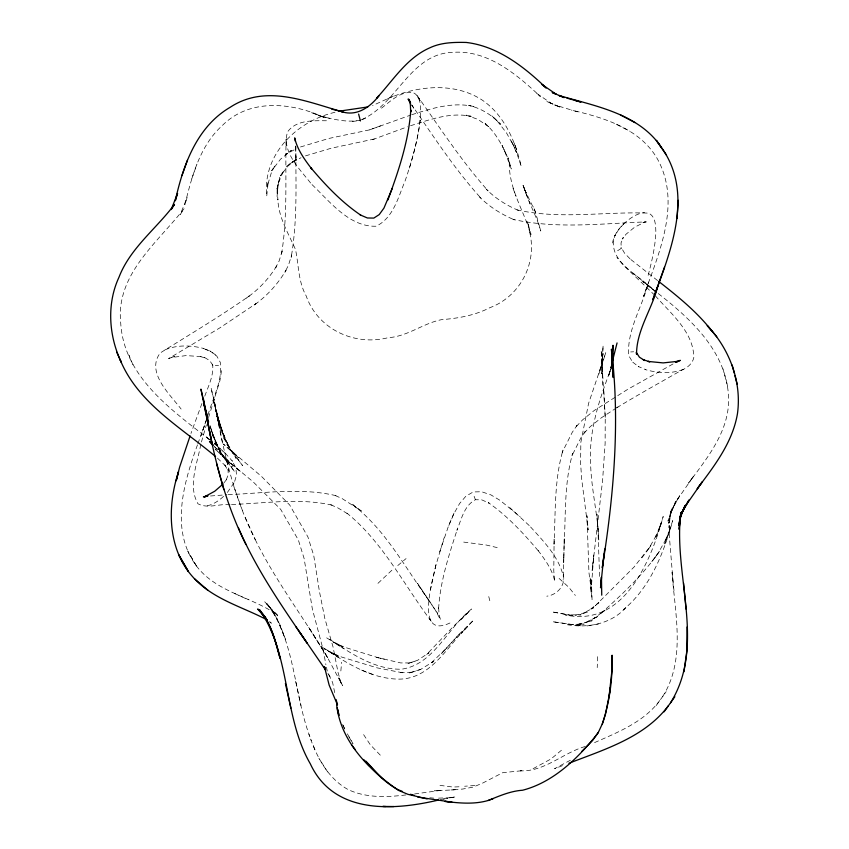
<?xml version="1.0" encoding="UTF-8"?>
<svg xmlns="http://www.w3.org/2000/svg" width="849" height="849" viewBox="0 0 849 849"><rect width="100%" height="100%" fill="white"/><g stroke="black" fill="none" stroke-linecap="round" stroke-linejoin="round"><path stroke-width="0.64" stroke-dasharray="4.25 3.18" d="M597.643 656.68L597.218 667.632M563.8 557.22L563.163 580.026M563.28 574.274C565.89 585.141 557.443 594.873 546.809 596.2M564.161 544.007C565.848 513.794 564.15 482.731 572.693 453.398L571.717 456.231L580.918 437.797L585.226 431.547L583.337 433.828L590.331 426.569L601.41 417.761L615.801 408.358M602.153 365.261L603.108 345.469L601.495 373.656L603.077 353.502L601.803 362.81L598.863 373.995L605.761 352.77L588.612 403.286L580.843 442.329L580.599 463.076L581.65 478.804L588.177 529.935L586.956 515.789L588.93 572.385L591.191 589.439L590.119 577.309L592.071 600.041L591.36 578.456L590.936 593.196L593.759 555.023L592.146 570.539L602.61 480.226L605.125 443.454L605.241 417.347L601.198 350.202L602.737 385.457M340.852 670.943L341.638 662.262M409.483 168.102C414.843 149.721 419.884 131.001 420.743 111.781C420.616 105.043 420.393 96.139 413.421 92.732C400.749 90.673 390.455 101.328 381.201 108.396M420.128 120.738L420.223 120.059C417.559 140.775 411.914 160.981 405.175 180.71C398.277 197.01 393.48 217.832 376.181 226.216C349.13 227.235 329.157 200.714 311.201 183.83L311.541 184.222C300.429 169.535 281.242 152.173 287.556 131.924C296.11 119.762 313.196 120.717 326.43 120.76M435.951 564.787C432.863 579.379 414.471 640.146 450.394 622.773M430.549 589.11L430.443 589.811L435.866 565.392L444.069 537.916M221.525 370.673L219.955 380.532L208.61 417.39M277.082 188.818L279.788 177.494L277.082 188.818L278.26 183.702L277.029 196.543L277.198 187.746L277.888 199.812L277.825 199.175C278.536 217.577 288.32 233.199 295.505 249.5C298.784 265.037 298.169 281.624 306.181 295.908C317.77 329.21 354.542 346.265 387.993 337.711C407.435 336.586 422.94 323.363 441.554 319.659C458.216 318.333 474.899 315.457 489.894 307.667C520.044 296.534 537.47 263.179 529.596 231.915M200.778 444.409C197.488 463.31 187.576 485.692 197.955 503.775C207.623 509.06 219.626 503.606 230.206 504.539M611.291 368.179L608.871 375.152L611.078 366.481M648.148 275.341C651.905 261.195 655.269 246.804 655.842 232.127C655.704 225.42 655.587 216.548 648.647 213.141C604.828 211.369 559.841 219.774 516.595 209.799L518.813 210.552C506.789 205.564 495.508 198.496 486.318 189.221L488.143 190.94C461.548 161.13 439.74 127.435 416.657 94.929L420.202 100.861L419.013 98.813M608.871 375.152L611.779 363.807M201.457 441.968L206.381 424.797M311.477 112.652L324.562 117.682C292.226 102.294 249.574 98.166 222.342 125.493C199.833 145.773 191.916 176.295 184.902 204.609L187.088 197.594L180.19 214.638L184.084 208.652C157.5 242.75 115.591 274.514 120.717 323.023C123.816 376.521 170.798 409.441 209.289 439.464M612.5 242.994C613.838 235.375 618.443 228.954 623.888 223.658L618.804 229.357L614.856 235.799L615.154 235.141C605.21 261.694 641.388 275.798 655.428 291.96M439.665 551.946L448.856 524.99L453.971 513.189M641.897 557.846L649.071 548.284L656.744 534.456L655.449 537.046L661.191 523.451L658.198 531.601L663.207 516.479C650.918 561.359 623.559 627.846 565.169 614.899L581.13 614.846L575.325 615.154L588.017 611.991L583.221 613.275L593.738 607.682L589.63 609.911L598.916 602.557L595.361 605.719L634.192 566.867L650.854 545.642L646.45 551.797M207.941 415.15C212.855 397.852 222.788 380.787 220.273 362.311L216.803 356.102L210.181 351.062L210.743 351.465L203.134 348.334L211.178 351.571L217.132 356.177M206.307 419.979L201.043 435.505L206.233 420.542M191.736 178.884L196.957 164.154M197.477 444.855C183.66 482.89 169.779 530.158 196.448 566.007C216.644 592.623 252.153 596.751 277.931 615.334L272.954 610.887L278.207 616.406L264.58 601.633L275.161 614.156L269.313 606.451L277.156 618.857L285.582 639.594L280.096 625.044L273.866 612.925L267.021 603.469C296.407 643.234 293.383 696.063 311.413 740.678M197.891 443.677L205.787 421.783M658.198 531.601L660.533 525.053L655.301 539.688M278.599 182.493L283.555 170.829L280.382 175.881L287.896 166.128L297.394 158.572L291.334 162.828L300.992 157.723M612.087 365.855C600.402 396.515 588.919 428.501 590.564 461.835C590.968 488.207 597.781 513.932 598.832 540.251L596.964 514.324L597.898 527.208M201.913 403.498L190.972 433.425M204.768 396.143C208.472 385.828 213.99 375.343 212.611 364.083L212.855 365.335L214.075 365.717L218.533 365.526M448.834 525.467L453.96 513.592L459.596 503.542L465.825 496.272L473.19 491.953L481.638 491.741L490.913 494.893L500.103 500.39L520.108 516.67M662.591 696.668C686.109 659.853 674.87 613.137 672.037 572.428L674 590.586M594.555 742.599C618.104 732.209 644.02 721.905 659.769 700.51M654.706 557.91L659.28 551.563C642.842 575.134 621.691 594.969 600.275 613.944L604.913 610.357L593.78 618.454L586.426 622.221L577.553 624.514L584.144 624.068L566.474 624.577C587.837 628.493 611.471 623.973 626.329 607.099L623.442 609.646C650.387 587.434 663.525 553.304 672.748 520.575L664.809 543.891L670.614 527.908L664.671 541.832L665.701 539.72L657.837 553.707L650.058 564.054M656.128 705.615L666.168 691.67M223.945 482.911L226.991 478.9L225.983 480.396L228.201 474.92L228.052 469.317L233.104 465.751M227.373 492.473L234.642 481.924L234.313 482.625L236.457 475.366L235.937 467.905L231.957 460.519L232.467 461.219L225.399 453.366L214.426 443.624L225.399 453.366M459.298 634.086L441.629 653.443L459.298 634.086L473.636 620.099L460.986 633.513L467.523 626.583C447.603 645.94 431.239 678.521 399.752 679.126C374.685 679.221 351.9 666.338 331.503 652.998L338.581 657.593M460.996 619.621L471.609 608.988C447.667 627.528 433.892 664.841 401.375 669.203C377.709 669.691 356.325 656.786 337.117 644.306L343.919 648.753M377.964 583.337L393.055 569.127M411.616 104.724L414.079 108.768L411.903 105.159C433.945 137.113 455.244 169.874 481.394 198.677L479.717 197.095C489.714 207.103 501.971 214.68 514.993 220.082L512.987 219.382C556.583 229.219 602.047 223.499 646.312 221.886L641.685 222.788L645.155 221.929L634.659 227.182L626.074 234.197L622.211 239.025L623.304 237.54L621.033 242.899L621.181 248.46L616.013 251.75M445.163 649.602L430.57 663.472L433.669 661.371L420.69 669.405L408.974 673.151L420.69 669.405M468.149 612.458L454.289 625.543L426.548 654.579L428.978 652.775L417.634 660.289L407.945 663.536L417.634 660.289M223.584 496.336C218.522 501.101 212.367 505.102 205.394 506.184M397.788 565.551L406.055 558.6M623.368 224.157C629.311 218.66 636.304 213.502 644.582 212.558M561.444 750.251L551.033 758.953L532.45 769.024M292.438 162.074L286.378 166.404L297.394 158.572M570.358 760.237L554.503 768.706L563.205 765.395M673.002 363.977L628.005 389.16L594.332 410.417L582.711 419.756L575.272 427.556L576.959 425.476L572.279 432.268L562.208 452.368L563.099 449.768C554.047 480.322 555.639 512.711 554.036 544.22L554.121 539.444L553.781 570.995L554.79 581.629C552.55 569.881 545.249 560.022 538.224 550.661L539.285 552.062C524.13 533.915 507.787 516.277 488.345 502.65L489.13 503.128L481.839 499.881L475.419 499.721C464.138 505.579 461.4 519.418 456.942 530.254L457.409 528.938C448.888 555.235 439.941 581.99 438.562 609.805L438.646 607.788L439.103 614.74L440.578 619.961L435.463 610.272L417.517 583.305L437.744 613.7L435.463 610.272M286.039 142.897L286.23 145.243L286.102 139.332C285.179 177.728 287.79 216.516 281.443 254.541L282.101 251.325L279.088 261.057L275.649 267.753L277.135 265.153C269.345 278.249 258.871 289.445 246.327 298.137L249.266 295.951C220.443 316.252 190.102 334.283 160.238 352.94C145.657 372.233 169.917 394.35 181.113 409.038M616.321 407.976L618.019 406.915M616.841 407.711C638.066 394.668 659.906 382.687 681.492 370.26C687.191 367.946 692.529 363.807 693.824 357.482C693.537 332.097 671.188 313.875 655.661 296.195M334.984 112.301C296.524 121.12 262.182 154.805 266.713 196.384L268.199 181.835L267.074 186.907L271.415 172.527L274.715 165.895L271.638 170.798L280.478 159.251L291.462 150.315L285.381 154.571L296.375 148.681M593.78 618.454L598.927 615.896L586.426 622.221L592.188 620.704L577.553 624.514M387.568 98.771C416.721 85.94 453.483 81.759 481.532 99.63C504.157 114.594 515.247 140.998 521.297 166.478L516.956 153.68L511.395 140.881L516.67 152.576L514.314 147.291M393.363 96.086L372.562 105.584M361.78 119.571C397.152 104.278 410.247 53.455 452.878 52.341C487.676 49.751 516.51 74.256 540.346 96.489L536.366 93.157L551.479 103.493L559.905 107.038L554.684 104.926L577.479 111.835M361.706 119.847L368.137 116.982M585.173 746.494C562.972 752.883 544.485 771.879 520.299 770.828L522.92 770.637L502.767 772.664L482.89 782.969L473.201 787.097L462.747 789.039L450.808 789.973L457.006 789.676M300.504 146.973L328.881 138.451L369.612 129.855L410.619 115.103M305.502 155.876L331.195 148.235L374.377 138.992M369.612 129.855L382.761 125.047M372.382 139.692L407.361 126.809M165.088 349.809C177.271 344.694 191.099 345.172 203.696 348.472M410.566 125.737C430.008 119.518 450.543 111.983 471.206 116.324L466.059 115.146L477.913 119.359L488.546 126.671L485.087 123.402C495.232 132.253 501.855 144.256 507.161 156.46L502.024 145.317L504.359 150.326M683.551 369.315C671.336 374.122 657.625 373.136 645.208 369.57L645.813 369.729L638.183 366.418L638.756 366.853L632.102 361.653L632.526 361.992L628.674 355.487C626.817 329.667 642.576 306.5 648.647 282.027L643.542 296.301C658.697 253.862 681.482 203.643 657.911 159.845C640.73 128.624 603.819 117.618 571.409 110.105M411.712 114.742C431.589 108.385 452.761 101.689 473.753 106.518L468.627 105.403C480.99 108.141 492.049 115.124 500.666 124.294L491.751 115.782L495.116 118.966M443.305 799.089L455.871 796.797L449.248 797.88L453.164 797.264M440.228 799.652L447.816 798.23M586.988 625.946L600.604 623.633M414.567 793.964L441.247 790.323L434.518 790.833L453.493 789.867M352.324 121.513L360.634 120.325M360.666 120.07C346.7 123.084 332.702 118.881 319.075 115.942L329.805 118.351M474.803 785.527L464.626 786.238M405.918 794.94C386.656 797.285 366.322 798.049 348.302 789.676C327.449 778.257 316.157 755.886 308.898 734.215M210.531 495.986L226.863 494.734M450.225 797.731L436.099 798.219M228.158 494.638C264.081 493.301 300.981 487.273 336.384 495.763L334.527 495.254L342.126 498.575L361.292 510.886L352.77 504.731L354.373 505.877M231.522 504.455C265.175 503.468 299.686 497.588 332.882 505.314L330.707 504.741L337.658 507.787L348.769 514.452L346.944 513.178C383.079 542.246 404.124 585.417 431.77 621.935L429.361 618.316L430.581 620.47M630.68 351.953L633.63 351.773M458.991 786.79L452.91 787.044L439.124 785.272M411.723 672.228L400.601 672.663L403.434 672.939L377.158 667.866L341.68 657.052L331.46 652.764L321.293 646.683L334.538 654.377L324.456 649.135M409.727 662.931L400.717 662.931L376.765 657.402L386.306 659.641M429.817 797.795L433.669 798.113M463.724 542.097L486.244 545.016L500.294 548.337M315.584 114.222L327.417 117.841M378.919 657.954L345.256 647.437L335.928 643.5L326.536 637.779L342.911 646.959L333.381 642.152L340.226 646.333M361.663 670.137L373.072 674.552M559.905 107.038L546.565 101.392L551.479 103.493M234.536 593.44L248.216 599.734M331.46 652.764L338.486 656.277L328.17 651.077L335.1 655.311M616.225 124.209L629.576 131.16M352.77 504.731C386.274 530.445 406.109 569.435 430.698 602.97M657.593 280.584L630.032 258.903L630.743 259.55L624.577 253.204L621.065 247.165L621.181 248.46M269.621 621.85L271.362 623.208L269.388 621.447M217.45 458.12L226.556 466.908L224.805 464.976L228.349 471.068L228.052 469.317M214.415 443.624L216.41 445.269M632.823 273.017L656.139 291.929L642.608 281.507C679.922 309.949 724.282 343.452 728.4 394.074C731.286 428.703 707.96 457.176 688.497 483.177L693.739 475.96L676.122 501.441L669.797 514.038L679.794 495.328L672.854 507.713L667.961 521.095L675.645 501.462L670.275 514.717L672.238 508.328L668.651 523.271L670.869 510.27L669.383 521.063L669.012 527.643L669.914 516.765L669.182 534.095L673.257 583.953M509.729 507.564L529.85 526.136L529.436 525.701C543.02 540.76 558.716 556.244 563.428 576.662M559.12 578.445L568.819 587.285L575.346 595.425M214.033 446.16L230.631 463.681L215.211 449.323L241.074 472.055L223.733 457.452L253.108 481.808L280.711 509.4L298.339 539.964L304.112 558.483L312.347 608.945L323.204 649.878L325.889 664.725M654.791 295.314L623.283 265.09L616.894 257.502M380.288 755.164L370.323 744.775L363.51 734.481M214.776 446.967L230.631 463.681M497.238 121.025L506.503 132.9L513.666 145.901M327.937 673.353L330.07 676.812M223.117 455.701L234.632 471.757L217.864 448.028L227.999 464.201L214.245 440.546L223.107 456.889L211.603 433.17L219.318 449.683L211.305 430.57M212.855 365.335L209.756 360.623L204.46 357.429L206.02 358.151L199.419 356.315L201.192 356.601L186.058 355.593L171.339 357.556L174.576 356.463L168.537 358.618L219.923 327.82L256.016 303.655L253.267 305.693C266.66 296.365 277.75 284.277 286.028 270.258L284.648 272.72L288.395 265.397L291.685 254.987L291.069 257.99C297.67 220.453 295.76 182.057 295.749 144.097M327.65 771.921L318.874 758.189M475.419 499.721L474.124 496.336M348.897 736.89L352.972 743.607L345.787 731.106M417.888 96.998L420.202 100.861M328.765 674.626L332.585 682.416L335.281 695.31M255.241 539.603C275.904 581.533 304.547 618.709 328.33 658.803L308.346 626.785L326.313 655.386L342.508 685.514L338.804 677.842L341.213 683.36L338.104 672.726L333.084 647.097L324.87 618.634L319.415 591.392L313.737 555.49L307.89 536.876L289.7 505.006L261.534 476.448L223.361 444.038L238.643 457.855L231.204 450.235L242.581 465.634L226.184 443.157L236.213 458.513L222.863 436.375L231.66 451.795L220.538 429.679L228.232 445.205L218.511 422.813L211.104 387.961L218.235 417.995L213.672 401.8L220.294 424.84L215.137 408.825L222.618 431.685L216.728 415.84L225.24 438.487L218.511 422.813L213.661 397.82C222.3 446.383 232.796 495.275 255.241 539.603L244.926 516.786M525.202 190.823L524.799 189.996L535.411 211.942L540.781 231.013C536.621 215.943 528.418 202.402 523.897 187.438L526.04 193.02L523.037 185.273L526.04 193.02M342.646 724.494L345.267 730.172L342.572 724.303M504.709 151.175L511.31 168.993L508.19 157.861L509.432 163.602L509.283 162.849C508.901 188.701 523.642 210.605 531.018 234.451L527.452 221.504L529.734 232.722M132.953 364.794L128.921 355.211L130.396 358.777M211.21 430.56L216.007 442.446L210.329 426.845M513.019 188.351L516.118 196.416M535.719 212.759L533.193 206.265L533.512 207.082M313.345 745.602L315.881 752.108M523.897 187.438L530.116 204.142M233.868 486.626L242.347 510.313M210.191 426.814L213.12 435.197L210.053 425.551M488.759 596.592L490.584 603.681M727.657 386.348L723.008 368.784M295.622 681.28L301.002 705.487M326.441 667.25L327.279 671.028M217.142 416.18L222.364 441.989M599.596 576.407L597.908 528.269M602.334 370.153L602.79 377.709M295.707 146.049L296.046 160.62L295.93 155.346M605.241 417.347L603.777 390.232M295.802 146.166L295.845 148.384M564.245 539.009L563.704 562.59L564.245 539.009M581.109 625.83L552.508 621.701L581.109 625.83M572.449 615.599L551.967 611.853L572.449 615.599M209.427 439.517L205.416 436.227L209.416 439.517M196.448 566.007L187.82 551.245L196.448 566.007M516.521 149.413L514.048 142.876L516.521 149.413"/><path stroke-width="1.27" d="M678.744 525.022L679.879 519.238L679.136 529.373L680.856 512.541C672.907 574.964 706.453 645.272 670.54 702.813M687.096 626.976L686.873 650.801L683.986 671.75M612.097 365.643L612.384 359.276M612.564 355.455L613.02 345.278L612.384 365.537L612.161 357.227L613.211 377.529L611.429 349.172C620.29 422.133 613.753 495.498 602.27 567.758L604.775 548.921M664.491 267.18L652.839 299.697C670.158 252.588 694.302 194.856 662.178 148.533C639.668 113.66 595.786 106.305 558.971 95.47L564.192 97.603L552.423 92.615M612.278 365.558L613.02 353.991L612.554 357.673M677.024 218.522L678.181 200.279M601.357 577.256L600.54 587.784L604.064 554.057M612.087 361.345L611.779 363.807L617.064 342.932M610.389 687.425L609.115 696.031L612.012 669.808L611.98 670.498L612.108 655.364C612.713 678.563 609.667 702.112 602.249 724.112M609.179 695.618L605.464 714.306L602.514 723.422L598.067 732.963C578.827 757.52 553.707 782.226 522.581 790.239C510.376 791.045 499.297 796.022 488.111 800.501C474.05 804.587 459.171 803.122 444.855 801.382L452.039 802.188L417.804 797.084M678.797 524.969L681.959 511.629L679.922 518.293L685.047 505.601L680.696 515.237M331.736 109.118L342.922 111.951C306.224 101.636 265.79 83.743 230.079 107.345C196.926 126.713 183.076 165.162 175.308 200.746L177.568 193.508L171.18 209.544L174.491 204.418C156.258 228.88 130.141 248.067 118.913 277.4C106.539 304.08 108.821 335.949 121.216 362.141L116.759 352.218M190.102 435.898L179.617 467.141L176.231 480.714L178.523 471.736C166.903 507.033 167.317 550.354 194.442 578.678C214.065 599.532 242.411 606.876 267.01 619.812M181.973 175.51L187.449 160.196M657.922 285.72C652.265 308.866 636.485 330.017 636.548 354.224L636.326 352.452L639.435 357.206L644.72 360.538L643.255 359.753L649.846 361.78L648.148 361.43L663.143 362.905L677.598 361.366L675.433 362.014M679.656 519.132L682.246 511.979L688.857 500.231L682.246 511.979L679.922 518.293M295.431 141.369L294.677 137.888C297.288 149.668 304.621 159.601 311.795 169.025L310.819 167.741C325.634 185.305 341.701 202.295 360.836 215.2L360.178 214.903L367.405 217.981L373.804 218.087L379.227 214.595L383.95 208.09L392.259 188.446M387.897 199.971C398.563 170.946 408.719 141.061 410.789 109.999L410.704 111.951L410.364 104.767L409.016 99.344L410.385 102.697L408.136 99.004L410.651 103.111M598.237 732.443L592.687 740.37L581.894 751.344M680.251 516.298L685.239 506.344L702.208 481.935L697.199 488.78C714.296 466.08 732.623 442.446 737.463 413.643C741.899 381.572 729.344 348.769 707.238 325.613L716.779 336.809M568.915 763.272C604.424 749.455 644.678 737.441 668.45 705.668M664.067 711.844L674.859 696.721M223.181 483.909L214.733 491.253L204.524 496.782L207.963 495.827L203.42 496.845L205.787 496.559M676.218 362.343L680.325 360.358L675.549 361.939M488.111 800.501L493.099 798.697M338.719 111.24L367.755 106.953M438.466 800.055C392.705 810.859 333.721 814.35 310.288 763.771C282.802 716.142 291.122 654.94 259.454 609.678C271.033 623.431 275.776 641.239 280.074 658.315C274.959 641.175 271.468 621.595 257.682 608.988L266.045 618.666M393.787 806.539L382.814 806.433L385.605 806.518M341.415 111.569C356.538 116.833 370.217 107.165 379.004 95.587L376.574 98.208C393.161 80.422 406.745 57.891 429.743 47.862C441.119 42.418 453.939 42.185 466.292 42.45C497.79 46.196 524.013 66.731 546.215 87.988L542.023 84.486L556.265 94.303L552.253 92.552M427.089 798.898L407.923 794.324L398.446 790.355C369.559 770.372 340.619 741.718 336.66 704.861M410.438 794.282L414.036 795.258M566.973 98.134L580.96 102.082L575.049 100.405M402.373 791.438L397.831 789.57C386.348 783.33 376.871 774.129 368.466 764.259M634.925 122.585L620.736 115.05M658.58 281.348C678.086 296.566 697.581 312.347 712.767 332.065M215.582 456.592C181.262 427.578 138.079 403.339 120.229 359.987M208.058 590.426L194.442 578.678M381.679 778.098L365.93 761.15M213.12 445.205L209.491 441.384L213.014 445.109M369.166 765.702L363.627 759.484M265.748 617.637L262.267 613.742L267.339 620.47M351.518 744.669L355.285 749.688M295.887 626.732L307.105 643.075C281.9 606.175 256.122 569.127 238.452 527.887M660.851 146.877L656.351 140.34L666.497 155.112M325.273 669.532L298.986 631.221M325.814 669.85L324 666.932L325.284 669.139M325.241 669.203L324.414 666.592L329.147 685.079L337.509 704.957L336.098 699.544M245.839 544.262C222.947 498.745 211.963 448.612 203.399 398.733M207.75 418.324L205.458 411.086L207.655 418.302M339.207 715.336L337.509 709.446L338.04 711.802M206.657 413.93L203.802 403.753L206.71 414.609M216.58 463.575L223.839 489.576M360.422 120.94L358.618 114.084M732.125 365.006L734.343 373.231M734.884 375.534L737.208 384.215M206.721 414.27L200.937 389.107L212.154 444.059L206.88 417.326M285.391 683.487L290.867 708.172M337.244 707.79L338.571 714.359M686.045 609.104L683.572 583.125M601.739 595.16L601.474 577.214M612.108 655.364L612.256 665.839L612.161 657.03L612.246 664.183M612.214 659.047L612.203 667.547L612.214 659.047M188.34 571.483L178.778 554.917L188.34 571.483M208.578 422.038L207.273 418.44L208.525 422.027"/></g></svg>
